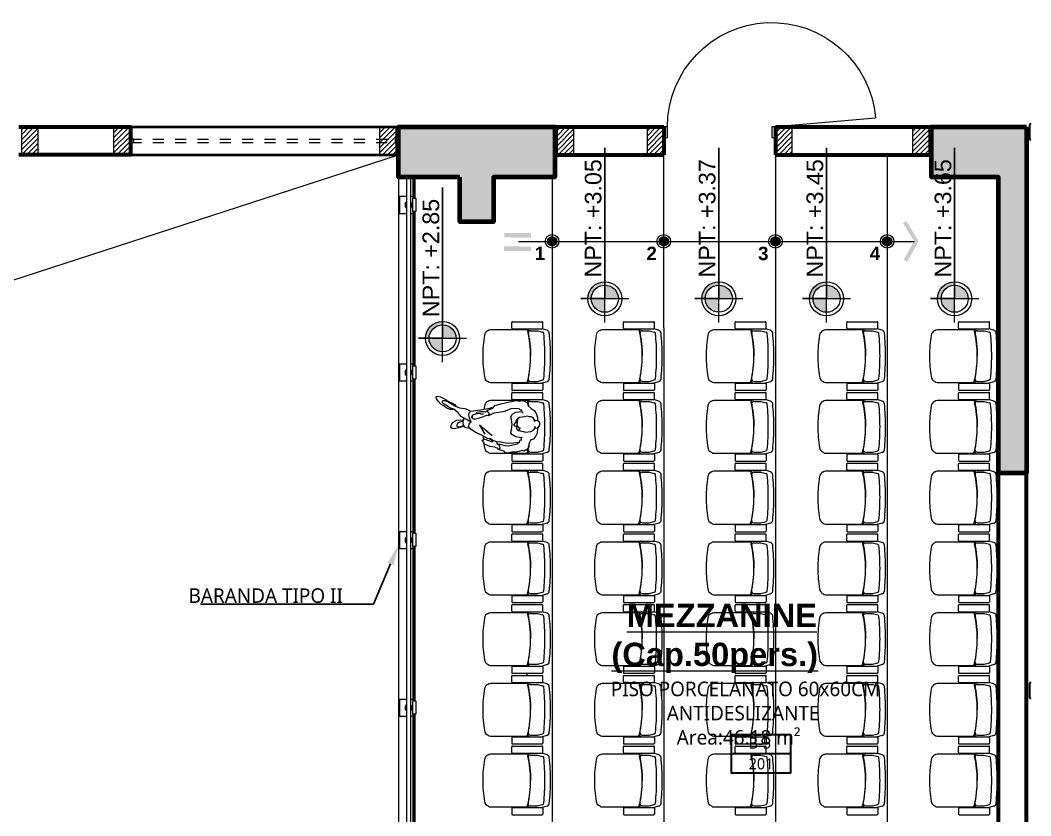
# Model space of a CAD drawing. Header units: metres. Extents: x 28 to 148, y 23 to 113.
# Drawn here: x 77.83 to 86.88, y 37.93 to 45.05 of the extents above; entities that cross this region are included whole.
import ezdxf
from ezdxf import colors
from ezdxf.entities.mleader import LeaderData, LeaderLine
from ezdxf.enums import TextEntityAlignment as Align
from ezdxf.math import Vec2, Vec3

# ---------------------------------------------------------------- set-up
doc = ezdxf.new("R2010")
doc.units = ezdxf.units.M
doc.linetypes.add('DASHED2', pattern=[0.375, 0.25, -0.125])
doc.layers.add('01', color=7, linetype='Continuous', lineweight=5, true_color=0xcc6600)
for name, color, linetype, lineweight in [('A-FLOR-HRAL', 11, 'Continuous', 9), ('COLUMNAS 50', 32, 'Continuous', 70), ('COLUMNETASSS', 211, 'Continuous', 20), ('Cotas varias El', 253, 'Continuous', 13), ('Equipamiento SR', 23, 'Continuous', 0), ('flechas', 180, 'Continuous', 15), ('GRAFO 0 BLANCO', 7, 'Continuous', 0), ('GRAFO01', 7, 'Continuous', 0), ('letras sr', 7, 'Continuous', 5), ('MK-LINEAS GENERALES', 7, 'Continuous', 0), ('muro bajo', 191, 'Continuous', 40), ('Muros el', 144, 'Continuous', 60), ('Puertas El', 21, 'Continuous', 15), ('TEXTO 100', 7, 'Continuous', 20), ('Vanos', 140, 'Continuous', 5)]:
    doc.layers.add(name, color=color, linetype=linetype, lineweight=lineweight)
doc.styles.add('Generales', font='trebuc.ttf', dxfattribs={"height": 0.1})
doc.styles.add('JOS', font='arial.ttf', dxfattribs={"height": 1})
doc.styles.add('Santa Rosa 1 50', font='trebuc.ttf')
doc.styles.add('TURBO_NPT', font='sanssb__.ttf')

# ---------------------------------------------------------------- blocks, each defined once
blk = doc.blocks.new('A$C4FEA2438')
at = {"layer": 'Equipamiento SR', "color": 8}
for p, q in [((1.745549269491221, 1.124657544089132), (1.745549269491221, 1.176657544089039)), ((1.751549269491079, 1.182657544089125), (2.017775103619215, 1.182657544089125)), ((2.023775103619073, 1.124657544089132), (2.023775103619073, 1.176657544089039)), ((1.751549269491079, 1.118657544089046), (2.017775103619215, 1.118657544089046)), ((1.909604295304916, 1.118157544089058), (1.978635780329341, 1.118157544089058)), ((1.913004955384395, 1.102374790954514), (1.976160166560476, 1.102374790954514)), ((1.976160166560476, 1.102374790954514), (2.02241861941684, 1.090363840026043)), ((2.061820186717569, 1.10561332421446), (2.017775103619215, 1.118657544089046)), ((2.022934455513678, 1.120880888100601), (2.022437385200647, 1.120880888100601)), ((1.913004955384395, 0.648940297223703), (1.976160166560476, 0.648940297223703)), ((1.976160166560476, 0.648940297223703), (2.02241861941684, 0.6609512481521733)), ((2.061820186717569, 0.645701763963757), (2.017775103619215, 0.6326575440890565)), ((1.745549269491221, 0.6266575440890847), (1.745549269491221, 0.5746575440890638)), ((1.751549269491079, 0.6326575440890565), (2.017775103619215, 0.6326575440890565)), ((1.751549269491079, 0.568657544089092), (2.017775103619215, 0.568657544089092)), ((1.909604295304916, 0.6331575440890447), (1.978635780329341, 0.6331575440890447)), ((2.023775103619073, 0.6266575440890847), (2.023775103619073, 0.5746575440890638))]:
    blk.add_line(p, q, dxfattribs=at)
for points in [[(1.534369124525483, 1.104170221907111, -0.2111267362723302), (1.554704580261841, 1.113157544089063), (1.873015579240928, 1.113157544089063, -0.3586952159734696), (1.888717908473382, 1.100229490812808, -0.05668653647857691), (1.914260397473299, 0.8756575440891083, -0.1140128070946629)], [(1.534369124525483, 0.6471448662711055, 0.2111267362723302), (1.554704580261841, 0.6381575440890401), (1.873015579240928, 0.6381575440890401, 0.3586952159734696), (1.888717908473382, 0.6510855973654088, 0.05668653647857691), (1.914260397473299, 0.8756575440891083, 0.1140128070946629)]]:
    blk.add_lwpolyline(points, format="xyb", dxfattribs=at)
for centre, radius, start, end in [((1.751549269491079, 1.176657544089039), 0.006, 90, 180), ((2.017775103619215, 1.176657544089039), 0.006, 0, 90), ((1.551711700340093, 1.057274219261785), 0.05, 110.2948602479038, 175.486215363923), ((1.751549269491079, 1.124657544089132), 0.006, 180, 270), ((1.909604295304916, 1.098157544089077), 0.02, 90, 192.6128991644483), ((0.914219316791332, 0.8754273383475493), 0.9999999999999982, 0, 12.6128991644483), ((1.913004955384395, 1.082374790954418), 0.02, 90, 191.7059895347992), ((2.017775103619215, 1.124657544089132), 0.006, 270, 0), ((2.018900203573594, 1.076813166612737), 0.014, 5.834692168699381, 75.44463453226304), ((2.055137572861895, 1.078937629808138), 0.02750000000000023, 6.419713757978182, 75.93608475538672), ((2.452978106191495, 0.8913466385474749), 0.9662762449560888, 169.7935253481327, 180.9303327126832), ((0.04816309574471234, 0.8754273383475493), 1.995000000000001, 0, 5.834692168699381), ((0.09316309574455772, 0.8754273383475493), 2, 0, 5.928801671423791), ((2.452978106191495, 0.8599684496307418), 0.9662762449560888, 179.0696672873167, 190.2064746518673), ((0.914219316791332, 0.8758877498305537), 0.9999999999999982, 347.3871008355517, 0), ((0.04816309574471234, 0.8758877498305537), 1.995000000000001, 354.1653078313007, 0), ((0.04816309574471234, 0.8754273383475493), 1.995000000000001, 0, 0.006611437045692023), ((0.09316309574455772, 0.8758877498305537), 2, 354.0711983285762, 0), ((1.551711700340093, 0.6940408689164315), 0.05, 184.513784636077, 249.7051397520998), ((1.909604295304916, 0.6531575440891402), 0.02, 167.3871008355517, 270), ((1.913004955384395, 0.6689402972236849), 0.02, 168.2940104652008, 270), ((2.018900203573594, 0.6745019215654793), 0.014, 284.555365467737, 354.1653078313007), ((2.055137572861895, 0.6723774583699651), 0.02750000000000023, 284.0639152394864, 353.5802862420218), ((1.751549269491079, 0.6266575440890847), 0.006, 90, 180), ((1.751549269491079, 0.5746575440890638), 0.006, 180, 270), ((2.017775103619215, 0.6266575440890847), 0.006, 0, 90), ((2.017775103619215, 0.5746575440890638), 0.006, 270, 0)]:
    blk.add_arc(centre, radius, start, end, dxfattribs=at)
blk = doc.blocks.new('A$C193A7AE6')
at = {"layer": '01', "true_color": 0x636466}
h = blk.add_hatch(dxfattribs=at)
h.set_pattern_fill('ANSI31', color=251, scale=0.01, angle=-90.00000000000001)
h.set_pattern_definition([(315, (-134.044802070061, -149.7282257132045), (0.02245064030267289, 0.02245064030267288), [])])
h.paths.add_polyline_path([(1.00835947307587e-05, 0.1500007587745626), (1.00835947307587e-05, 7.587745640691423e-07), (0.2500100835947308, 7.587745640691423e-07), (0.2500100835947308, 0.1500007587745626)])
at = {"layer": 'COLUMNETASSS'}
blk.add_lwpolyline([(1.00835947307587e-05, 0.1500007587745626), (1.00835947307587e-05, 7.587745640691423e-07), (0.2500100835947308, 7.587745640691423e-07), (0.2500100835947308, 0.1500007587745626)], close=True, dxfattribs=at)
blk = doc.blocks.new('A$C057B5C29')
at = {"layer": 'GRAFO 0 BLANCO'}
for p, q in [((0.2878883411635798, 0.7239853166938701), (0.2652953411648014, 0.715984316695085)), ((0.2420073411626618, 0.7128533166942361), (0.2187183411642764, 0.7184193166940531)), ((0.4464193411631641, 0.569549316695884), (0.4333383411635623, 0.5613653166951735)), ((0.4644073411627687, 0.5711853166953915), (0.4464193411631641, 0.569549316695884)), ((0.4742193411634616, 0.5630023166954743), (0.4644073411627687, 0.5711853166953915)), ((0.1406303411640693, 0.4631673166945802), (0.1389943411645618, 0.4533473166943622)), ((0.1504413411639689, 0.4729873166947982), (0.1406303411640693, 0.4631673166945802)), ((0.1602533411646618, 0.4729873166947982), (0.1504413411639689, 0.4729873166947982)), ((0.1684293411635736, 0.464804316694881), (0.1602533411646618, 0.4729873166947982)), ((0.1520763411626831, 0.3878823166942311), (0.1569823411641664, 0.4009753166942573)), ((0.1537123411644643, 0.3747893166942049), (0.1520763411626831, 0.3878823166942311)), ((0.1537123411644643, 0.3616963166941787), (0.1537123411644643, 0.3747893166942049)), ((0.1569823411641664, 0.4009753166942573), (0.1586173411628806, 0.4222513166942008))]:
    blk.add_line(p, q, dxfattribs=at)
for points in [[(0.1520763411626831, 0.7790383166948232), (0.1439003411637714, 0.7692183166946052), (0.1259133411626863, 0.7659453166947969), (0.1259133411626863, 0.7544893166950715), (0.1111953411627837, 0.7397593166947445), (0.1144663411632791, 0.713573316694692), (0.1111953411627837, 0.6775673166944216), (0.1357243411648597, 0.608828316693689), (0.1471713411642668, 0.5613653166951735), (0.1504413411639689, 0.5155403166954784), (0.1749703411637711, 0.4680773166946892), (0.1733343411642636, 0.450074316694554), (0.1896873411628803, 0.4058853166943663), (0.2076753411647587, 0.3436933166940435), (0.2027693411632754, 0.3355093166956067), (0.2027693411632754, 0.3273263166956895), (0.1945933411643637, 0.3256903166939082), (0.1896873411628803, 0.3158703166936903), (0.176605341164759, 0.3273263166956895), (0.1700643411645615, 0.3224163166955805), (0.1537123411644643, 0.3616963166941787), (0.1439003411637714, 0.3649693166939869), (0.1357243411648597, 0.3977023166944491), (0.1357243411648597, 0.425524316694009), (0.1389943411645618, 0.440254316694336), (0.1340893411638717, 0.450074316694554), (0.1242773411631788, 0.4615303166942795), (0.1062903411643674, 0.5057203166952604), (0.08339634116327943, 0.5237233166953956), (0.06540934116446806, 0.5891883166955267), (0.0490563411635776, 0.6579273166939856), (0.03761034116269002, 0.7168463166945003), (0.04578634116387548, 0.746305316694361), (0.03924534116367795, 0.7724923166952067), (0.05559734116377513, 0.8150443166950936), (0.08666734116377484, 0.8232273166950108), (0.1095603411640695, 0.851050316695364), (0.1275483411636742, 0.8772363166954165), (0.1537123411644643, 0.8952393166955517), (0.1913223411638683, 0.9083333166940974), (0.214215341164163, 0.9083333166940974)], [(0.2878013411627762, 0.9066963166937967), (0.331953341163171, 0.9034233166939885), (0.3613873411636632, 0.8903303166939622), (0.3859163411634654, 0.8706903166958), (0.3908213411641555, 0.8543243166959655), (0.3908213411641555, 0.8477773166955558), (0.4202563411631672, 0.8314113166957213), (0.4644073411627687, 0.8248643166953116), (0.4840303411633613, 0.8068613166951764), (0.4840303411633613, 0.8003143166947666), (0.4905713411635588, 0.7855853166952329), (0.4873003411630634, 0.7708553166949059), (0.5003823411634585, 0.718483316694801), (0.5003823411634585, 0.6775673166944216), (0.5085593411631635, 0.6350143166937414), (0.5003823411634585, 0.6104643166954702), (0.4905713411635588, 0.607191316695662), (0.4807593411628659, 0.5613653166951735), (0.4693133411642521, 0.5531823166952563), (0.456231341163857, 0.5253593166949031), (0.4496903411636595, 0.4811703166947154), (0.4251613411638573, 0.425524316694009), (0.4186203411636598, 0.4287983166946105), (0.4120793411634622, 0.4189783166943926), (0.4039033411645505, 0.4173413166940918), (0.3940923411646509, 0.4124313166939828), (0.3891863411631675, 0.4189783166943926), (0.3891863411631675, 0.425524316694009), (0.38264534116297, 0.4271613166943098), (0.4088093411637601, 0.5008103166951514), (0.4039033411645505, 0.5057203166952604), (0.3793753411632679, 0.4713503166944975), (0.3761043411627725, 0.4795333166944147), (0.3957273411633651, 0.5139033166951776), (0.4055383411632647, 0.5384523166949293), (0.4251613411638573, 0.5449993166953391), (0.4333383411635623, 0.5548193166955571), (0.4267973411633648, 0.5580923166953653), (0.4398793411637598, 0.6170113166958799), (0.4431493411634619, 0.6431973166936586), (0.4300673411630669, 0.7168463166945003), (0.4235263411628694, 0.7332123166943347), (0.4120793411634622, 0.7348493166946355), (0.4153503411639576, 0.7446693166948535), (0.3908213411641555, 0.75121531669447), (0.3940923411646509, 0.7626723166949887), (0.3744693411640583, 0.7626723166949887), (0.3630223411646512, 0.7692183166946052)], [(0.3711983411635629, 0.7610353166946879), (0.3630223411646512, 0.7119363166943913), (0.3433993411640586, 0.6775673166944216), (0.3270473411639614, 0.6677473166942036), (0.2992483411644571, 0.6742933166938201), (0.2534613411630744, 0.6792033166939291), (0.2093103411634729, 0.6742933166938201), (0.1864163411646587, 0.6693833166937111), (0.1667943411648594, 0.6759303166941208), (0.1586173411628806, 0.6857503166943388), (0.1439003411637714, 0.713573316694692), (0.1389943411645618, 0.7413963166950452), (0.1357243411648597, 0.7626723166949887)], [(0.1978633411640658, 0.7397593166947445), (0.2093103411634729, 0.7266663166947183), (0.2305683411627797, 0.7233923166941167), (0.2583673411645577, 0.7217563166946093), (0.2812603411648524, 0.7364863166949362), (0.286166341164062, 0.75121531669447), (0.2878013411627762, 0.7446693166948535), (0.2992483411644571, 0.7413963166950452), (0.3074243411633688, 0.75121531669447)], [(0.4137153411629697, 0.7332123166943347), (0.4202563411631672, 0.6922963166939553), (0.4235263411628694, 0.6366513166940422), (0.4120793411634622, 0.5777323166958013), (0.4088093411637601, 0.5433623166950383)], [(0.38264534116297, 0.4664403166943885), (0.3483053411632682, 0.4058853166943663), (0.3205063411637639, 0.3502393166936599), (0.2959773411639617, 0.3093233166955542), (0.271449341162679, 0.2896843166959115), (0.2420153411644606, 0.2995033166953363), (0.2305683411627797, 0.3142333166956632), (0.1929573411648562, 0.2995033166953363), (0.1684293411635736, 0.291320316695419), (0.148806341162981, 0.296230316695528), (0.1324533411643642, 0.310960316695855), (0.1275483411636742, 0.3518763166939607), (0.1210073411634767, 0.3960653166941484), (0.1079253411630816, 0.4795333166944147), (0.09811334116466242, 0.5008103166951514)], [(0.3548463411634657, 0.5008103166951514), (0.2583673411645577, 0.3862453166939304), (0.3401293411643564, 0.435344316694227)], [(0.2289333411640655, 0.310960316695855), (0.222392341163868, 0.296230316695528), (0.2093103411634729, 0.2733173166952838), (0.19949834116278, 0.2504043166950396), (0.1847813411636707, 0.2274913166947954), (0.148806341162981, 0.1963953166946339), (0.1161013411642671, 0.158753316694856), (0.103019341163872, 0.1227463166937923), (0.06377334116268685, 0.05891831669396197), (0.0490563411635776, 0.05237131669582595), (0.03924534116367795, 0.05891831669396197), (0.03761034116269002, 0.07692131669409719), (0.0539623411627872, 0.1129273166943676), (0.07195034116466559, 0.1423863166942283), (0.08830234116476277, 0.1734823166943897), (0.1046543411648599, 0.2094883166946602), (0.1095603411640695, 0.2569513166954493), (0.1177363411629813, 0.2798643166956936), (0.1324533411643642, 0.307687316693773)], [(0.2060393411629775, 0.2487683166955321), (0.2207563411643605, 0.2373113166950134), (0.235474341164263, 0.2373113166950134), (0.2600023411632719, 0.2405843166948216), (0.2779903411628766, 0.2569513166954493), (0.2828963411643599, 0.2847743166958026), (0.2812603411648524, 0.2945933166952273)], [(0.2698143411639649, 0.2405843166948216), (0.2828963411643599, 0.2029423166950437), (0.2910723411632716, 0.1652993166944725), (0.2894363411637642, 0.1423863166942283), (0.2796253411638645, 0.1309303166945028), (0.2632733411637673, 0.1325663166940103), (0.235474341164263, 0.1472963166943373), (0.2158513411636704, 0.1849393166949085), (0.212580341163175, 0.2340383166952051)], [(0.227297341164558, 0.2340383166952051), (0.2322033411637676, 0.2094883166946602), (0.2436503411631747, 0.191485316694525), (0.2550963411640623, 0.1849393166949085), (0.2681783411644574, 0.1849393166949085), (0.2747193411646549, 0.2013053166947429), (0.2681783411644574, 0.2291283166950961), (0.2632733411637673, 0.2422213166951224)], [(0.1177363411629813, 0.1522063166944463), (0.1193723411647625, 0.1260203166943938), (0.1079253411630816, 0.0949243166942324), (0.08339634116327943, 0.06382831669407096), (0.07031434116288438, 0.04255131669560797), (0.04578634116387548, 0.01636531669555552), (0.0245283411645687, 0.001635316695228539), (0.003270341162988188, -6.833042789367028e-07), (-6.588352334802039e-07, 0.01309231669574729), (0.004905341163976118, 0.03764131669549897), (0.01962234116308537, 0.06873731669566041), (0.03106934116476623, 0.09001431669412341), (0.04742134116486341, 0.1129273166943676), (0.06867934116417018, 0.153843316694747), (0.07522034116436771, 0.1685723166942807), (0.08666734116377484, 0.1751193166946905)]]:
    blk.add_lwpolyline(points, dxfattribs=at)
blk.add_lwpolyline([(0.2577743411648044, 0.6942183166952418), (0.2650743411645635, 0.704401316694657), (0.2698143411639649, 0.7152093166941995), (0.2910723411632716, 0.7201193166943085), (0.3057893411646546, 0.7364863166949362), (0.3156003411645543, 0.7806753166951239), (0.3221413411647518, 0.8003143166947666), (0.3188713411627759, 0.8232273166950108), (0.3172363411640617, 0.851050316695364), (0.3025183411641592, 0.872327316693827), (0.2878013411627762, 0.8821463166955255), (0.271449341162679, 0.8837833166958262), (0.2828963411643599, 0.8870563166956345), (0.286166341164062, 0.9034233166939885), (0.2779903411628766, 0.9165163166940147), (0.2583673411645577, 0.9279723166937401), (0.2403793411626793, 0.9279723166937401), (0.227297341164558, 0.9230623166936311), (0.2191213411633726, 0.9083333166940974), (0.2174863411646584, 0.8886933166936615), (0.227297341164558, 0.8805103166937442), (0.2109453411644608, 0.8805103166937442), (0.1945933411643637, 0.867417316693718), (0.1847813411636707, 0.8494143166935828), (0.1847813411636707, 0.8314113166957213), (0.1798753411644611, 0.8166813166953943), (0.1847813411636707, 0.7904953166953419), (0.1864163411646587, 0.7708553166949059), (0.1913223411638683, 0.7446693166948535), (0.19949834116278, 0.7299393166945265), (0.2158513411636704, 0.7152093166941995), (0.2371093411629772, 0.7119363166943913), (0.2411143411636658, 0.7046943166951678), (0.2525613411630729, 0.6938143166953523)], close=True, dxfattribs=at)
blk = doc.blocks.new('A$C5A0F33B4')
at = {"layer": 'Puertas El', "linetype": 'Continuous'}
blk.add_line((1.119999441994196, 1.16000029099586), (1.217613820813028, 2.275737793701303), dxfattribs=at)
at = {"layer": 'Puertas El', "linetype": 'ByBlock'}
for p, q in [((1.004999441994187, 1.160000290572533), (1.004999441846962, 1.200000290572525)), ((1.004999441846962, 1.200000290572525), (1.119999441846915, 1.200000290995852)), ((1.119999441846915, 1.200000290995852), (1.004999441846962, 1.200000290572525)), ((1.119999441846915, 1.200000290995852), (1.119999441994196, 1.16000029099586)), ((1.119999441994196, 1.16000029099586), (1.004999441994187, 1.160000290572533)), ((1.004999446264321, 8.522264280941272e-07), (1.00499944611704, 0.04000085222643435)), ((1.00499944611704, 0.04000085222643435), (1.119999446117049, 0.0400008526497615)), ((1.119999438734339, 8.519135334950079e-07), (1.00499943873433, 8.519135334950079e-07)), ((1.11999944626433, 8.526497694560931e-07), (1.004999446264321, 8.522264280941272e-07)), ((1.11999944626433, 8.526497694560931e-07), (1.004999446264321, 8.522264280941272e-07)), ((1.119999446117049, 0.0400008526497615), (1.11999944626433, 8.526497694560931e-07))]:
    blk.add_line(p, q, dxfattribs=at)
blk.add_arc((1.119999441994196, 1.16000029099586), 1.119999438346097, 270.0000002109128, 85.00000021091442, dxfattribs=at)
blk = doc.blocks.new('Barandilla - 50 x 12mm-V44-Nivel 2')
at = {"layer": 'A-FLOR-HRAL'}
for p, q in [((-26.74212687052326, 93.00350822437645), (-88.00000000000932, 93.00350822438354)), ((-88.00000000000932, 93.00350822438354), (-88.00000000001796, 18.21820814453502)), ((34.14173290302985, 93.00350822436941), (13.19040809539646, 93.00350822437183)), ((-88.00000000001796, 18.21820814453502), (-88.0000000000266, -56.56709193536628)), ((24.92408932763253, 2.559974571989083), (25.07591067237265, 33.55960280011573)), ((27.00000000001878, 79.3610483492223), (57.00000000001877, 79.36104834921883)), ((27.00000000001878, 79.3610483492223), (27.00000000000502, -39.6355106011893)), ((57.00000000001877, 79.36104834921883), (57.00000000000501, -39.63551060119276)), ((-88.0000000000266, -56.56709193536628), (-26.71330110016664, -56.56709193537097)), ((13.1615823250449, -56.56709193537402), (34.14173290303383, -56.56709193537563)), ((57.00000000000501, -39.63551060119276), (27.00000000000502, -39.6355106011893))]:
    blk.add_line(p, q, dxfattribs=at)
for centre, radius, start, end in [((-0.5706645103747868, 18.18502156444442), 39.42902882610482, 144.0345375688887, 215.4042522977512), ((-19.28840541889522, -77.8210498320877), 119.8909601388826, 93.56309472480285, 96.3186679859427), ((-18.34714648741117, 114.3698242009999), 119.8909601388827, 285.3505451705157, 291.1568047317177), ((-19.28840541889522, -77.8210498320877), 119.8909601388825, 68.28198513490644, 74.17455629880904), ((-18.34714648741117, 114.3698242009999), 119.8909601388826, 263.1201218806851, 265.9876736135602)]:
    blk.add_arc(centre, radius, start, end, dxfattribs=at)
blk = doc.blocks.new('Barandilla - 50 x 12mm-V8-Nivel 2')
at = {"layer": 'A-FLOR-HRAL'}
for p, q in [((-26.77585938754871, 93.00350822437646), (-88.00000000000932, 93.00350822438354)), ((-88.00000000000932, 93.00350822438354), (-88.00000000001796, 18.21820814453502)), ((34.14173290304679, 93.00350822436941), (13.22414061245579, 93.00350822437183)), ((-88.00000000001796, 18.21820814453502), (-88.0000000000266, -56.56709193536628)), ((24.92408932763253, 2.559974571989083), (25.07591067237265, 33.55960280011573)), ((27.00000000001878, 79.3610483492223), (57.00000000001877, 79.36104834921883)), ((27.00000000001878, 79.3610483492223), (27.00000000000502, -39.6355106011893)), ((57.00000000001877, 79.36104834921883), (57.00000000000501, -39.63551060119276)), ((-88.0000000000266, -56.56709193536628), (-26.77585938754689, -56.56709193537096)), ((13.22414061245902, -56.56709193537402), (34.14173290305077, -56.56709193537563)), ((57.00000000000501, -39.63551060119276), (27.00000000000502, -39.6355106011893))]:
    blk.add_line(p, q, dxfattribs=at)
for centre, radius, start, end in [((-0.5706645103747868, 18.18502156444442), 39.42902882610482, 144.0345375688887, 215.4042522977512), ((-19.28840541889522, -77.8210498320877), 119.8909601388826, 93.58403373800627, 96.3186679859427), ((-18.34714648741117, 114.3698242009999), 119.8909601388826, 285.3761058525774, 291.1568047317177), ((-19.28840541889522, -77.8210498320877), 119.8909601388825, 68.28198513490644, 74.15247126397308), ((-18.34714648741117, 114.3698242009999), 119.8909601388826, 263.1201218806851, 265.9624964592715)]:
    blk.add_arc(centre, radius, start, end, dxfattribs=at)
blk = doc.blocks.new('Barandilla - Barandilla-596281-Nivel 2')
at = {"layer": 'A-FLOR-HRAL'}
for p, q in [((44629.15626845342, 57249.17171989289), (44629.15626845341, 53713.10343835028)), ((44669.15626845342, 53713.10343835028), (44669.15626845343, 57249.17171989289)), ((44690.07386074397, 57060.49862747074), (44690.07386074397, 57249.17171989282)), ((44698.03386074398, 57060.49862747073), (44698.03386074398, 57249.17171989282)), ((44699.59386074397, 57060.49862747073), (44699.59386074397, 57249.17171989282)), ((44707.59386074397, 57060.49862747073), (44707.59386074397, 57249.17171989282)), ((44690.07386074397, 55560.49862747074), (44690.07386074397, 56941.50206852033)), ((44698.03386074398, 55560.49862747073), (44698.03386074398, 56941.50206852032)), ((44699.59386074397, 55560.49862747073), (44699.59386074397, 56941.50206852032)), ((44707.59386074397, 55560.49862747073), (44707.59386074397, 56941.50206852032)), ((44690.07386074396, 54060.49862747074), (44690.07386074396, 55441.50206852032)), ((44698.03386074397, 54060.49862747073), (44698.03386074397, 55441.50206852031)), ((44699.59386074396, 54060.49862747073), (44699.59386074396, 55441.50206852031)), ((44707.59386074397, 54060.49862747073), (44707.59386074397, 55441.50206852031)), ((44690.07386074396, 53713.1034383502), (44690.07386074396, 53941.50206852033)), ((44698.03386074397, 53713.1034383502), (44698.03386074397, 53941.50206852032)), ((44699.59386074396, 53713.1034383502), (44699.59386074396, 53941.50206852032)), ((44707.59386074397, 53713.1034383502), (44707.59386074397, 53941.50206852032))]:
    blk.add_line(p, q, dxfattribs=at)
for name, p in [('Barandilla - 50 x 12mm-V44-Nivel 2', (44655.93212784093, 56981.13757912151)), ('Barandilla - 50 x 12mm-V8-Nivel 2', (44655.93212784092, 55481.13757912151)), ('Barandilla - 50 x 12mm-V8-Nivel 2', (44655.93212784092, 53981.13757912152))]:
    blk.add_blockref(name, p)

msp = doc.modelspace()

# ---------------------------------------------------------------- hatches: boundary and pattern name
at = {"layer": 'flechas'}
for points in [[(85.77342855050068, 42.89222587539737), (85.74272694685425, 42.90903098265059), (85.83385515734602, 43.07551501709926), (85.73523985672608, 43.237676378732), (85.76514430742242, 43.2558621941233), (85.87425919045762, 43.07643548974576)], [(82.5631716925032, 43.04455600587355, 1), (82.62283203130761, 43.10368843065973, 1)], [(82.62259001968147, 43.04431381537208, 1), (82.56341370691422, 43.10393062390787, 1)], [(83.56317164192569, 43.04455600587355, 1), (83.6228319807301, 43.10368843065973, 1)], [(83.62258996910396, 43.04431381537208, 1), (83.5634136563367, 43.10393062390787, 1)], [(84.5631716925032, 43.04455600587355, 1), (84.62283203130761, 43.10368843065973, 1)], [(84.62259001968147, 43.04431381537208, 1), (84.56341370691422, 43.10393062390787, 1)], [(85.5631716925032, 43.04455600587355, 1), (85.62283203130761, 43.10368843065973, 1)], [(85.62259001968147, 43.04431381537208, 1), (85.56341370691422, 43.10393062390787, 1)]]:
    msp.add_hatch(color=256, dxfattribs=at).paths.add_polyline_path(points)
h = msp.add_hatch(color=256, dxfattribs=at)
h.paths.add_polyline_path([(82.40386836476313, 42.98711159313447), (82.40417999253015, 43.02711037897799), (82.164187275507, 43.02898013628564), (82.16387564960297, 42.9889813504229)])
h.paths.add_polyline_path([(82.40480324620165, 43.10710795068562), (82.40511487024327, 43.14710673656819), (82.16512215322047, 43.14897649387549), (82.16481052917851, 43.1089777079932)])
h = msp.add_hatch(color=256, dxfattribs=at)
h.paths.add_polyline_path([(82.40386836476313, 42.98711159313447), (82.40417999253015, 43.02711037897799), (82.164187275507, 43.02898013628564), (82.16387564960297, 42.9889813504229)])
h.paths.add_polyline_path([(82.40480324620165, 43.10710795068562), (82.40511487024327, 43.14710673656819), (82.16512215322047, 43.14897649387549), (82.16481052917851, 43.1089777079932)])
at = {"layer": 'GRAFO 0 BLANCO', "true_color": 0x939598}
h = msp.add_hatch(color=252, dxfattribs=at)
h.dxf.hatch_style = 1
h.paths.add_polyline_path([(81.21800169745217, 43.64913913389418), (81.21800212644649, 44.09912279409232), (82.61800212644681, 44.09911008532984), (82.61800169745203, 43.64913276859858), (82.06800081489808, 43.64914553557099), (82.06800081489808, 43.24912285230229), (81.76800081489813, 43.24912285230229), (81.76800081489813, 43.64913918118978)])
h = msp.add_hatch(color=252, dxfattribs=at)
h.dxf.hatch_style = 1
h.paths.add_polyline_path([(85.9893636432293, 43.64913915749173), (86.5893636696589, 43.64913915759223), (86.58936383325312, 40.9991223286433), (86.83936388616888, 40.9991233756395), (86.83936426422855, 44.09912223045464), (85.98936383555628, 44.09912223029389)])
at = {"layer": 'TEXTO 100', "ltscale": 1.3}
h = msp.add_hatch(color=256, dxfattribs=at)
edge = h.paths.add_edge_path()
edge.add_line((83.06538908398818, 42.68183950773093), (83.06538908207199, 42.56044718343304))
edge.add_line((83.06538908207199, 42.56044718343301), (83.18678140613014, 42.56044718343301))
edge.add_arc((83.06538908207199, 42.56044718451128), 0.1213923240582618, 359.9999994913017, 449.9999990956475)
edge = h.paths.add_edge_path()
edge.add_arc((83.06538908398818, 42.56044718427157), 0.1213923259743097, 180.0000003956542, 270)
edge.add_line((83.06538908398818, 42.43905485913572), (83.06538908207199, 42.5604471834336))
edge.add_line((83.06538908207199, 42.56044718343301), (82.94399675801384, 42.56044718343301))
edge = h.paths.add_edge_path()
edge.add_line((82.91302179354881, 42.56044718343301), (82.9439967580139, 42.56044718343301))
edge.add_arc((83.06538908398818, 42.56044718259508), 0.1213923259743097, 90, 179.9999996043458, ccw=False)
edge.add_line((83.06538908398818, 42.68183950773093), (83.06538908207199, 42.71281447411215))
edge.add_arc((83.06538908207199, 42.56044718451128), 0.1523672896011026, 90, 180.0000004052843)
for points in [[(83.06538908207199, 42.71281447415305, 0.4120774747801781), (82.91302584956239, 42.56155923585553), (82.94400185148524, 42.56155923585553, -0.4115329230337836), (83.06538908207199, 42.68183950777896)], [(84.08578589374105, 42.71299981622346, 0.4120774747801781), (83.93342266123145, 42.56174457792591), (83.9643986631543, 42.56174457792591, -0.4115329230337836), (84.08578589374105, 42.68202484984934)], [(85.05051176513894, 42.71281447415305, 0.4120774747801781), (84.89814853262934, 42.56155923585553), (84.92912453455219, 42.56155923585553, -0.4115329230337836), (85.05051176513894, 42.68183950777896)], [(86.19732595746666, 42.71281447415305, 0.4120774747801781), (86.04496272495706, 42.56155923585553), (86.07593872687991, 42.56155923585553, -0.4115329230337836), (86.19732595746666, 42.68183950777896)], [(81.61297584446095, 42.35800910528596, 0.4120774747801781), (81.46061261195135, 42.20675386698841), (81.4915886138742, 42.20675386698841, -0.4115329230337836), (81.61297584446095, 42.32703413891184)]]:
    msp.add_hatch(color=256, dxfattribs=at).paths.add_polyline_path(points)
h = msp.add_hatch(color=256, dxfattribs=at)
edge = h.paths.add_edge_path()
edge.add_line((84.08578589565721, 42.68202484980131), (84.08578589374102, 42.56063252550342))
edge.add_line((84.08578589374105, 42.56063252550345), (84.2071782177992, 42.56063252550345))
edge.add_arc((84.08578589374105, 42.56063252658171), 0.1213923240582618, 359.9999994913017, 449.9999990956475)
edge = h.paths.add_edge_path()
edge.add_arc((84.08578589565721, 42.56063252634195), 0.1213923259743097, 180.0000003956542, 270)
edge.add_line((84.08578589565721, 42.43924020120616), (84.08578589374102, 42.56063252550403))
edge.add_line((84.08578589374105, 42.56063252550345), (83.9643935696829, 42.56063252550345))
edge = h.paths.add_edge_path()
edge.add_line((83.93341860521784, 42.56063252550345), (83.96439356968293, 42.56063252550345))
edge.add_arc((84.08578589565721, 42.56063252466552), 0.1213923259743097, 90, 179.9999996043458, ccw=False)
edge.add_line((84.08578589565721, 42.68202484980131), (84.08578589374102, 42.71299981618253))
edge.add_arc((84.08578589374105, 42.56063252658171), 0.1523672896011026, 90, 180.0000004052843)
h = msp.add_hatch(color=256, dxfattribs=at)
edge = h.paths.add_edge_path()
edge.add_line((85.05051176705513, 42.68183950773093), (85.05051176513894, 42.56044718343304))
edge.add_line((85.05051176513894, 42.56044718343301), (85.17190408919708, 42.56044718343301))
edge.add_arc((85.05051176513894, 42.56044718451128), 0.1213923240582618, 359.9999994913017, 449.9999990956475)
edge = h.paths.add_edge_path()
edge.add_arc((85.05051176705513, 42.56044718427157), 0.1213923259743097, 180.0000003956542, 270)
edge.add_line((85.05051176705513, 42.43905485913572), (85.05051176513894, 42.5604471834336))
edge.add_line((85.05051176513894, 42.56044718343301), (84.92911944108079, 42.56044718343301))
edge = h.paths.add_edge_path()
edge.add_line((84.89814447661573, 42.56044718343301), (84.92911944108081, 42.56044718343301))
edge.add_arc((85.05051176705513, 42.56044718259508), 0.1213923259743097, 90, 179.9999996043458, ccw=False)
edge.add_line((85.05051176705513, 42.68183950773093), (85.05051176513894, 42.71281447411215))
edge.add_arc((85.05051176513894, 42.56044718451128), 0.1523672896011026, 90, 180.0000004052843)
h = msp.add_hatch(color=256, dxfattribs=at)
edge = h.paths.add_edge_path()
edge.add_line((86.19732595938282, 42.68183950773093), (86.19732595746663, 42.56044718343304))
edge.add_line((86.19732595746666, 42.56044718343301), (86.31871828152481, 42.56044718343301))
edge.add_arc((86.19732595746666, 42.56044718451128), 0.1213923240582618, 359.9999994913017, 449.9999990956475)
edge = h.paths.add_edge_path()
edge.add_arc((86.19732595938282, 42.56044718427157), 0.1213923259743097, 180.0000003956542, 270)
edge.add_line((86.19732595938282, 42.43905485913572), (86.19732595746663, 42.5604471834336))
edge.add_line((86.19732595746666, 42.56044718343301), (86.07593363340851, 42.56044718343301))
edge = h.paths.add_edge_path()
edge.add_line((86.04495866894345, 42.56044718343301), (86.07593363340854, 42.56044718343301))
edge.add_arc((86.19732595938282, 42.56044718259508), 0.1213923259743097, 90, 179.9999996043458, ccw=False)
edge.add_line((86.19732595938282, 42.68183950773093), (86.19732595746663, 42.71281447411215))
edge.add_arc((86.19732595746666, 42.56044718451128), 0.1523672896011026, 90, 180.0000004052843)
h = msp.add_hatch(color=256, dxfattribs=at)
edge = h.paths.add_edge_path()
edge.add_line((81.61297584637714, 42.32703413886381), (81.61297584446095, 42.20564181456592))
edge.add_line((81.61297584446095, 42.20564181456595), (81.7343681685191, 42.20564181456595))
edge.add_arc((81.61297584446095, 42.20564181564421), 0.1213923240582618, 359.9999994913017, 449.9999990956475)
edge = h.paths.add_edge_path()
edge.add_arc((81.61297584637714, 42.20564181540445), 0.1213923259743097, 180.0000003956542, 270)
edge.add_line((81.61297584637714, 42.08424949026866), (81.61297584446095, 42.20564181456653))
edge.add_line((81.61297584446095, 42.20564181456595), (81.4915835204028, 42.20564181456595))
edge = h.paths.add_edge_path()
edge.add_line((81.46060855593771, 42.20564181456595), (81.4915835204028, 42.20564181456595))
edge.add_arc((81.61297584637714, 42.20564181372802), 0.1213923259743097, 90, 179.9999996043458, ccw=False)
edge.add_line((81.61297584637714, 42.32703413886381), (81.61297584446095, 42.35800910524503))
edge.add_arc((81.61297584446095, 42.20564181564421), 0.1523672896011026, 90, 180.0000004052843)

# ---------------------------------------------------------------- linework, layer by layer
at = {"layer": 'COLUMNAS 50', "linetype": 'Continuous'}
for points in [[(81.76800081489813, 43.64913918118978), (81.21800169745217, 43.64913913389418), (81.21800212644649, 44.09912279409232), (82.61800212644681, 44.09911008532984), (82.61800169745203, 43.64913276859858), (82.06800081489808, 43.64914554648539), (82.06800081489808, 43.24912285230229), (81.76800081489813, 43.24912285230229)], [(86.83936385713417, 44.09912223045464), (86.83936385713417, 40.9991228521414), (86.58936386228783, 40.9991228521414), (86.5893636696589, 43.64913915759223), (85.9893636432293, 43.64913915749173), (85.98936383555628, 44.09912223029389)]]:
    msp.add_lwpolyline(points, close=True, dxfattribs=at)
at = {"layer": 'Cotas varias El'}
msp.add_line((82.37059473423992, 39.18897633291729), (82.37059473423992, 39.2081222898901), dxfattribs=at)
at = {"layer": 'Equipamiento SR'}
for p, q in [((53.24300199440142, 34.74799331339435), (81.21800188806952, 43.84908278968643)), ((83.59300186190563, 42.2991221722863), (83.59300186190563, 43.84912226424697))]:
    msp.add_line(p, q, dxfattribs=at)
at = {"layer": 'Equipamiento SR', "color": 8}
for p, q in [((82.23148181717599, 41.66356016080854), (82.23148181717599, 41.71556016080845)), ((82.23748181717585, 41.72156016080854), (82.50370765130398, 41.72156016080854)), ((82.50970765130384, 41.66356016080854), (82.50970765130384, 41.71556016080845)), ((82.23748181717585, 41.65756016080846), (82.50370765130398, 41.65756016080846)), ((82.39553684298969, 41.65706016080847), (82.46456832801411, 41.65706016080847)), ((82.39893750306916, 41.64127740767393), (82.46209271424524, 41.64127740767393)), ((82.46209271424524, 41.64127740767393), (82.50835116710161, 41.62926645674546)), ((82.54775273440234, 41.64451594093387), (82.50370765130398, 41.65756016080846)), ((82.50886700319845, 41.65978350482001), (82.50836993288542, 41.65978350482001)), ((82.23748181717585, 41.17156016080847), (82.50370765130398, 41.17156016080847)), ((82.39553684298969, 41.17206016080846), (82.46456832801411, 41.17206016080846)), ((82.39893750306916, 41.18784291394311), (82.46209271424524, 41.18784291394311)), ((82.46209271424524, 41.18784291394311), (82.50835116710161, 41.19985386487159)), ((82.54775273440234, 41.18460438068317), (82.50370765130398, 41.17156016080847)), ((82.23148181717599, 41.1655601608085), (82.23148181717599, 41.11356016080848)), ((82.23748181717585, 41.1075601608085), (82.50370765130398, 41.1075601608085)), ((82.50970765130384, 41.1655601608085), (82.50970765130384, 41.11356016080848))]:
    msp.add_line(p, q, dxfattribs=at)
at = {"layer": 'Equipamiento SR'}
for points in [[(84.59300186190563, 43.84912226424697), (84.59300186190563, 34.30143132900122)], [(85.59300186190563, 43.84912226424697), (85.59300186190563, 34.11367033846309)], [(81.21800169745217, 43.64913913389418), (81.21800169745217, 34.74796724039086)], [(82.59300186190563, 43.64913334940687), (82.59300186190563, 34.74796171220848)], [(83.59300186190563, 42.2991221722863), (83.59300186190563, 34.44791152955659)]]:
    msp.add_lwpolyline(points, dxfattribs=at)
at = {"layer": 'Equipamiento SR', "color": 8}
for points in [[(82.02030167221025, 41.64307283862652, -0.2111267362724049), (82.04063712794661, 41.65206016080847), (82.3589481269257, 41.65206016080847, -0.3586952159734696), (82.37465045615815, 41.63913210753222, -0.01059973143003364), (82.3832931774673, 41.59762827172185, -0.01059973143003364)], [(82.02030167221025, 41.18604748299052, 0.2111267362723211), (82.04063712794661, 41.17706016080845), (82.3589481269257, 41.17706016080845, 0.3586952159734696), (82.37465045615815, 41.18998821408482, 0.021143982727081), (82.39013630651587, 41.27309588509397, 0.021143982727081)]]:
    msp.add_lwpolyline(points, format="xyb", dxfattribs=at)
for centre, radius, start, end in [((82.23748181717585, 41.71556016080845), 0.006, 90, 180), ((82.50370765130398, 41.71556016080845), 0.006, 0, 90), ((82.03764424802486, 41.5961768359812), 0.05, 110.2948602479035, 175.4862153639231), ((82.23748181717585, 41.66356016080854), 0.006, 180, 270), ((82.39553684298969, 41.63706016080849), 0.02, 90, 192.6128991644483), ((81.4001518644761, 41.41432995506696), 0.9999999999999982, 10.56669390721787, 12.6128991644483), ((82.39893750306916, 41.62127740767383), 0.02, 90, 191.7059895347992), ((82.50370765130398, 41.66356016080854), 0.006, 270, 0), ((82.50483275125836, 41.61571578333215), 0.014, 5.834692168699463, 75.44463453226308), ((82.54107012054666, 41.61784024652755), 0.02750000000000023, 6.419713757978182, 75.93608475538838), ((80.57909564342933, 41.41432995506696), 2, 0, 5.928801671423875), ((82.93891065387626, 41.43024925526689), 0.9662762449560888, 169.7935253481327, 171.5767384574507), ((80.53409564342948, 41.41432995506696), 1.995000000000001, 0, 5.834692168699463), ((80.53409564342948, 41.41479036654997), 1.995000000000001, 354.1653078313005, 0), ((80.53409564342948, 41.41432995506696), 1.995000000000001, 0, 0.006611437045692023), ((80.57909564342933, 41.41479036654997), 2, 354.0711983285761, 0), ((82.93891065387626, 41.39887106635015), 0.9662762449560888, 183.9679941519089, 185.9498421054854), ((82.93891065387626, 41.39887106635015), 0.9662762449560888, 187.5709460334619, 190.2064746518673), ((81.4001518644761, 41.41479036654997), 0.9999999999999982, 347.3871008355517, 351.8437123451141), ((82.03764424802486, 41.23294348563584), 0.05, 184.5137846360769, 249.7051397520999), ((82.23748181717585, 41.1655601608085), 0.006, 90, 180), ((82.39553684298969, 41.19206016080855), 0.02, 167.3871008355517, 270), ((82.39893750306916, 41.2078429139431), 0.02, 168.2940104652008, 270), ((82.50370765130398, 41.1655601608085), 0.006, 0, 90), ((82.50483275125836, 41.21340453828489), 0.014, 284.5553654677369, 354.1653078313005), ((82.54107012054666, 41.21128007508938), 0.02750000000000023, 284.063915239488, 353.5802862420218), ((82.23748181717585, 41.11356016080848), 0.006, 180, 270), ((82.50370765130398, 41.11356016080848), 0.006, 270, 0)]:
    msp.add_arc(centre, radius, start, end, dxfattribs=at)
at = {"layer": 'flechas'}
msp.add_line((82.29130261470294, 43.07412221826664), (85.83482042596864, 43.07412221826664), dxfattribs=at)
for centre, radius in [((82.59300186190563, 43.07412221826664), 0.06095094523494406), ((82.59300186190563, 43.07412221826664), 0.042), ((82.59300186190563, 43.07412221826664), 0.042), ((82.59300186190563, 43.07412221826664), 0.042), ((82.59300186190563, 43.07412221826664), 0.042), ((83.59300181132812, 43.07412221826664), 0.06095094523494406), ((83.59300181132812, 43.07412221826664), 0.042), ((83.59300181132812, 43.07412221826664), 0.042), ((83.59300181132812, 43.07412221826664), 0.042), ((83.59300181132812, 43.07412221826664), 0.042), ((84.59300186190563, 43.07412221826664), 0.06095094523494406), ((84.59300186190563, 43.07412221826664), 0.042), ((84.59300186190563, 43.07412221826664), 0.042), ((84.59300186190563, 43.07412221826664), 0.042), ((84.59300186190563, 43.07412221826664), 0.042), ((85.59300186190563, 43.07412221826664), 0.06095094523494406), ((85.59300186190563, 43.07412221826664), 0.042), ((85.59300186190563, 43.07412221826664), 0.042), ((85.59300186190563, 43.07412221826664), 0.042), ((85.59300186190563, 43.07412221826664), 0.042)]:
    msp.add_circle(centre, radius, dxfattribs=at)
at = {"layer": 'GRAFO 0 BLANCO', "color": 1, "lineweight": 30}
msp.add_lwpolyline([(84.19979262743615, 38.66028999879737), (84.72695874498001, 38.66028999879737), (84.72695874498001, 38.31237075309164), (84.19979262743615, 38.31237075309164)], close=True, dxfattribs=at)
msp.add_lwpolyline([(84.72695874498001, 38.4863303759445), (84.19979262743615, 38.4863303759445)], dxfattribs=at)
at = {"layer": 'MK-LINEAS GENERALES', "color": 7, "linetype": 'Continuous'}
for p, q in [((86.86632707830532, 43.99084446220333), (86.86632707830532, 44.11564419059687)), ((86.87262717004867, 43.99084446220333), (86.87262717004867, 44.11564419059687)), ((86.86632707830532, 38.99084446220331), (86.86632707830532, 39.11564442901553)), ((86.87262717004867, 38.99084446220331), (86.87262717004867, 39.11564442901553))]:
    msp.add_line(p, q, dxfattribs=at)
for centre, radius, start, end in [((86.87892712598912, 44.11564438362061), 0.0126000000000004, 90, 180), ((86.87892712598912, 44.11564438362061), 0.006300000000004463, 90, 180), ((86.87892712598912, 43.99084438362053), 0.01260000000000893, 180, 270), ((86.87892712598912, 43.99084438362053), 0.006300000000004463, 180, 270), ((86.87892712598912, 39.11564438362059), 0.01260000000000893, 90, 180), ((86.87892712598912, 39.11564438362059), 0.006300000000004463, 90, 180), ((86.87892712598912, 38.99084438362063), 0.01260000000000893, 180, 270), ((86.87892712598912, 38.99084438362063), 0.006300000000004463, 180, 270)]:
    msp.add_arc(centre, radius, start, end, dxfattribs=at)
at = {"layer": 'muro bajo', "linetype": 'Continuous'}
msp.add_line((78.81800132661334, 44.09911239435846), (81.21800212644663, 44.09912293650763), dxfattribs=at)
msp.add_lwpolyline([(77.81800156499295, 43.8490857068509), (81.21800188806952, 43.84908278968643)], dxfattribs=at)
at = {"layer": 'Muros el', "ltscale": 0.05}
for p, q in [((83.5930018618296, 44.09912226424697), (83.5930018618296, 43.84912226424697)), ((83.5930018618296, 44.09912226424697), (83.5930018618296, 43.84912193742969)), ((83.5930018618296, 44.09912193742969), (83.5930018618296, 43.84912193742969)), ((84.59300184433059, 44.09911010424193), (84.59300186190563, 43.84912222997397))]:
    msp.add_line(p, q, dxfattribs=at)
for points in [[(77.81800132661994, 44.09912006585134), (78.81800132661994, 44.09912006585134), (78.81800111210524, 43.84909985795133), (77.81800156497866, 43.84910071594041)], [(82.61800212644681, 44.09911008532984), (83.5930018618296, 44.09911359766039)], [(84.59300186282613, 44.09910992634494), (85.98936372962447, 44.09911002451415)], [(82.6180018881158, 43.84912209288203), (83.5930018618296, 43.84912216142803)], [(84.59300186190563, 43.84912223173157), (85.98936372870398, 43.84912232990078)], [(86.58936384984935, 37.39794990268493), (86.58936386198678, 40.9991228521414)], [(86.8393638446957, 37.39794990268493), (86.83936385713417, 40.9991228521414)]]:
    msp.add_lwpolyline(points, dxfattribs=at)
at = {"layer": 'TEXTO 100', "ltscale": 1.3}
for points in [[(83.06538908207199, 42.34643124584721), (83.06538908207199, 43.91206439152887), (83.06538908207199, 42.5615592358555), (82.85026109469823, 42.5615592358555), (83.28051707327808, 42.5615592358555)], [(84.08578589374105, 42.34661658791762), (84.08578589374105, 43.91224973359928), (84.08578589374105, 42.56174457792591), (83.87065790636728, 42.56174457792591), (84.30091388494714, 42.56174457792591)], [(85.05051176513894, 42.34643124584721), (85.05051176513894, 43.91206439152887), (85.05051176513894, 42.5615592358555), (84.83538377776517, 42.5615592358555), (85.26563975634502, 42.5615592358555)], [(86.19732595746666, 42.34643124584721), (86.19732595746666, 43.91206439152887), (86.19732595746666, 42.5615592358555), (85.9821979700929, 42.5615592358555), (86.41245394867275, 42.5615592358555)], [(81.61297584446095, 41.99162587698012), (81.61297584446095, 43.55725902266178), (81.61297584446095, 42.20675386698841), (81.39784785708719, 42.20675386698841), (81.82810383566704, 42.20675386698841)]]:
    msp.add_lwpolyline(points, dxfattribs=at)
for centre, radius in [((83.06538908207199, 42.56044718343298), 0.1523672907200446), ((84.08578589374105, 42.56063252550339), 0.1523672907200446), ((85.05051176513894, 42.56044718343298), 0.1523672907200446), ((86.19732595746666, 42.56044718343298), 0.1523672907200446), ((83.06538908207199, 42.56044718343298), 0.1213923243459497), ((84.08578589374105, 42.56063252550339), 0.1213923243459497), ((85.05051176513894, 42.56044718343298), 0.1213923243459497), ((86.19732595746666, 42.56044718343298), 0.1213923243459497), ((81.61297584446095, 42.20564181456589), 0.1523672907200446), ((81.61297584446095, 42.20564181456589), 0.1213923243459497)]:
    msp.add_circle(centre, radius, dxfattribs=at)
at = {"layer": 'Vanos', "color": 7, "linetype": 'DASHED2', "ltscale": 0.3}
for p, q in [((78.81800123224613, 43.9891259241351), (81.16800179182809, 43.98912596131373)), ((78.81800120650644, 43.95912592413507), (81.16800181756778, 43.95912596131373))]:
    msp.add_line(p, q, dxfattribs=at)
at = {"layer": 'Vanos'}
for points in [[(78.8180011921934, 43.95912500344838), (78.84800119219338, 43.95912500344838), (78.84800119219338, 43.98914981246574), (78.8180011921934, 43.98914981246574)], [(81.18800200729453, 43.95912866706348), (81.2180020072945, 43.95912866706348), (81.2180020072945, 43.98915347608087), (81.18800200729453, 43.98915347608087)]]:
    msp.add_lwpolyline(points, close=True, dxfattribs=at)

# ---------------------------------------------------------------- block references
at = {"layer": 'A-FLOR-HRAL', "xscale": 0.001, "yscale": 0.001, "zscale": 0.001}
for p in [(36.66040783670828, -13.60003257309981), (36.66040783670793, -16.6000325730998)]:
    msp.add_blockref('Barandilla - Barandilla-596281-Nivel 2', p, dxfattribs=at)
at = {"layer": 'Cotas varias El', "rotation": 270}
msp.add_blockref('A$C057B5C29', (81.55569093463731, 41.68789533915552), dxfattribs=at)
at = {"layer": 'Equipamiento SR', "xscale": -0.8333337085637839, "yscale": 0.8333337085637839, "zscale": 0.8333337085637839, "rotation": 270}
msp.add_blockref('A$C5A0F33B4', (83.59300115155739, 43.16577663788129), dxfattribs=at)
at = {"layer": 'Equipamiento SR'}
for p in [(80.48593254768477, 41.17204857369225), (81.48593254768477, 41.17204857369231), (82.48593254768477, 41.17204857369231), (83.48593254768477, 41.17204857369231), (84.48593254768477, 41.17204857369231), (81.48593254768477, 40.53890261671953), (82.48593254768477, 40.53890261671953), (83.48593254768477, 40.53890261671953), (84.48593254768477, 40.53890261671953), (80.48593254768477, 39.90575665974663), (81.48593254768477, 39.90575665974669), (82.48593254768477, 39.90575665974669), (83.48593254768477, 39.90575665974669), (84.48593254768477, 39.90575665974669), (80.48593254768477, 39.27261070277379), (81.48593254768477, 39.2726107027739), (82.48593254768477, 39.2726107027739), (83.48593254768477, 39.2726107027739), (84.48593254768477, 39.2726107027739), (80.48593254768477, 38.63946474580101), (81.48593254768477, 38.63946474580106), (82.48593254768477, 38.63946474580106), (83.48593254768477, 38.63946474580106), (84.48593254768477, 38.63946474580106), (80.48593254768477, 38.00631878882817), (81.48593254768477, 38.00631878882828), (82.48593254768477, 38.00631878882828), (83.48593254768477, 38.00631878882828), (84.48593254768477, 38.00631878882828), (80.48593254768477, 37.37317283185538), (81.48593254768477, 37.37317283185544), (82.48593254768477, 37.37317283185544), (83.48593254768477, 37.37317283185544), (84.48593254768477, 37.37317283185544)]:
    msp.add_blockref('A$C4FEA2438', p, dxfattribs=at)
at = {"layer": 'Vanos', "rotation": 270}
for p in [(77.8416378438256, 44.09913014944607), (78.66800056783879, 44.09912247795316), (81.04800136767207, 44.09913302010236), (82.63800115317486, 44.09913217788286), (83.44300110305505, 44.09913202102442), (84.59300110313106, 44.09913213926774), (85.81936296992941, 44.09913241349551)]:
    msp.add_blockref('A$C193A7AE6', p, dxfattribs=at)

# ---------------------------------------------------------------- texts
at = {"layer": 'flechas', "linetype": 'Continuous', "style": 'TURBO_NPT'}
for tag, p in [('1', (82.43766130337025, 42.86987347739029)), ('2', (83.43766125279274, 42.86987347739029)), ('3', (84.43766130337025, 42.86987347739029)), ('4', (85.43766130337025, 42.86987347739029))]:
    msp.add_attdef(tag, text='1', height=0.12, rotation=2.109128095917014e-07, dxfattribs=at).set_placement(p, align=Align.BOTTOM_LEFT)
at = {"layer": 'GRAFO01', "style": 'JOS'}
for s, p in [('NPT: +3.05', (83.03488262790577, 42.75043482758622)), ('NPT: +3.37', (84.0552794395748, 42.75062016965663)), ('NPT: +3.45', (85.02000531097269, 42.75043482758622)), ('NPT: +3.65', (86.16681950330042, 42.75043482758622)), ('NPT: +2.85', (81.5824693902947, 42.39562945871913))]:
    msp.add_text(s, height=0.1490543385237833, rotation=90.00000000812999, dxfattribs=at).set_placement(p)
at = {"layer": 'letras sr', "attachment_point": 1, "style": 'Santa Rosa 1 50'}
for s, width, insert, char_height in [('\\pi0.90311;{\\fSwis721 Ex BT|b1|i0|c0|p34;\\LMEZZANINE \\P\\pi0.76576;(Cap.50pers.)\\P\\pi0.75978;\\fTrebuchet MS|b0|i0|c0|p34;\\H0.62201x;\\lPISO PORCELANATO 60x60CM\\P\\pi1.26074;ANTIDESLIZANTE\\P\\pi1.3499;Area:46.18 m²}', 3.840834109410139, (82.35885102870483, 39.82973501519902), 0.209), ('B-5', 0.5527978681835748, (84.35232085910351, 38.63331394100308), 0.1), ('201', 0.5527978681835748, (84.35232085910351, 38.44766705570694), 0.1)]:
    msp.add_mtext_dynamic_manual_height_columns(s, width=width, gutter_width=1, heights=[0], dxfattribs=dict(at, insert=insert, char_height=char_height))

# ---------------------------------------------------------------- leaders
at = {"layer": 'letras sr'}
ml = msp.add_multileader_mtext('Standard', dxfattribs=at)
ml.set_content('{\\H1.13043x;BARANDA TIPO II} ', color=256, style='Generales')
ml.set_leader_properties()
ml.build(insert=Vec2(0, 0))
ml.multileader.update_dxf_attribs({"text_right_attachment_type": 6, "dogleg_length": 0.36, "arrow_head_size": 0.18})
ctx = ml.context
ctx.base_point, ctx.char_height, ctx.arrow_head_size, ctx.landing_gap_size, ctx.plane_origin, ctx.plane_x_axis, ctx.plane_y_axis = Vec3(79.3296028678461, 39.90945860587363), 0.115, 0.18, 0.09, Vec3(78.86001304824163, 41.2477943368398), Vec3(1, 3.834758505292829e-17), Vec3(-3.834758505292829e-17, 1)
ctx.right_attachment, ctx.text_align_type = 6, 2
notes = []
notes.append((ctx, [(1, (1, 1, 0), (80.99291507171529, 39.82705298733828), (-1, -3.83475850529283e-17), 0.1826173701318089, [(0, [(81.21800169745217, 40.35347693463373)], 0, [])])]))
ctx.mtext.insert, ctx.mtext.text_direction, ctx.mtext.rotation, ctx.mtext.alignment, ctx.mtext.flow_direction = Vec3(80.72029770158348, 39.96805287733828), Vec3(1, 3.834758505292829e-17), 3.834758505292829e-17, 3, 5
for ctx, leaders in notes:
    for number, flags, end, landing, length, lines in leaders:
        leader = LeaderData()
        leader.index, (leader.has_last_leader_line, leader.has_dogleg_vector, leader.attachment_direction) = number, flags
        leader.last_leader_point, leader.dogleg_vector, leader.dogleg_length = Vec3(end), Vec3(landing), length
        for number, points, colour, breaks in lines:
            line = LeaderLine()
            line.index, line.vertices, line.color, line.breaks = number, Vec3.list(points), colors.encode_raw_color(colour), breaks
            leader.lines.append(line)
        ctx.leaders.append(leader)

doc.saveas('drawing.dxf')
